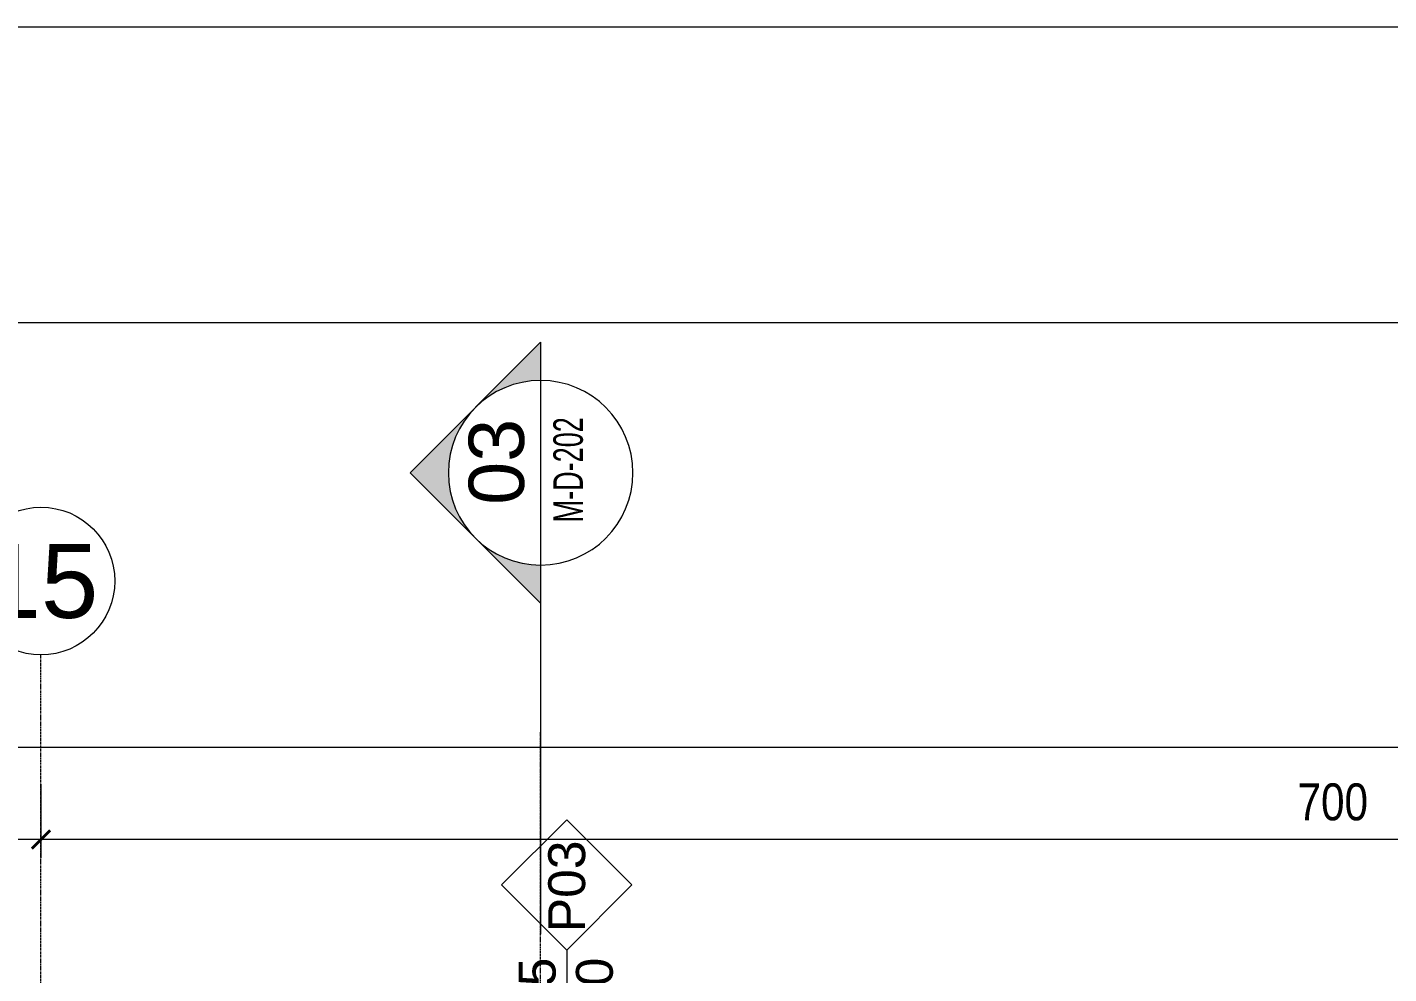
# Model space of a CAD drawing. Extents: x -1439 to 23780, y -1362 to 4476.
# Drawn here: x 1918.8 to 2287.7, y 3948.6 to 4205 of the extents above; entities that cross this region are included whole.
import ezdxf
from ezdxf.enums import TextEntityAlignment as Align

# ---------------------------------------------------------------- set-up
doc = ezdxf.new("R2010")
doc.units = 0
doc.header["$MEASUREMENT"] = 0
doc.linetypes.add('Audi$0$DASHDOT2', pattern=[0.5, 0.25, -0.125, 0, -0.125])
doc.layers.get('0').update_dxf_attribs({"color": 9, "lineweight": 9})
doc.layers.get('Defpoints').update_dxf_attribs({"color": 9, "lineweight": 9})
for name, color, linetype, lineweight in [('Audi$0$10', 8, 'Continuous', 9), ('Audi$0$21', 8, 'Continuous', 9), ('Audi$0$22', 8, 'Continuous', 9), ('Audi$0$24', 8, 'Audi$0$DASHDOT2', 9), ('Audi$0$25', 8, 'Continuous', 9)]:
    doc.layers.add(name, color=color, linetype=linetype, lineweight=lineweight)
doc.layers.add('Audi$0$40A', color=8, linetype='Continuous', lineweight=9, plot=False)
doc.styles.add('Audi$0$Arial', font='arial.ttf', dxfattribs={"height": 2.5})
doc.styles.add('Audi$0$MuuM_TEXT-STANDART', font='ARIALN.TTF')
doc.dimstyles.new('Audi$0$MuuM_DIM50', dxfattribs={"dimscale": 5, "dimtxt": 2, "dimasz": 1, "dimexe": 1, "dimexo": 1, "dimgap": 1, "dimtad": 1, "dimdec": 1, "dimrnd": 0.5, "dimdsep": 46, "dimtxsty": 'Audi$0$MuuM_TEXT-STANDART', "dimblk": 'Audi$0$_ArchTick', "dimcen": 0, "dimdle": 0.15, "dimclrd": 256, "dimclre": 256, "dimclrt": 256, "dimadec": 0, "dimazin": 0, "dimtfac": 5, "dimtdec": 1, "dimtix": 1, "dimtmove": 2, "dimatfit": 3, "dimldrblk": 'Audi$0$_Dot', "dimfxl": 3, "dimfxlon": 1, "dimtolj": 1, "dimlwd": -1, "dimlwe": -1, "dimarcsym": 0})

# ---------------------------------------------------------------- blocks, each defined once
blk = doc.blocks.new('Audi$0$0_windowno')
for points in [[(0, 3.536), (-3.536, 0), (0, -3.536), (3.536, 0), (0, 3.536)], [(3.536, 0), (11.536, 0)]]:
    blk.add_lwpolyline(points)
at = {"style": 'Audi$0$Arial'}
blk.add_attdef('GENISLIK', text='', height=2, dxfattribs=at).set_placement((4.036, 0), align=Align.BOTTOM_LEFT)
blk.add_attdef('PENCERENO', text='', height=2, dxfattribs=at).set_placement((0, 0), align=Align.MIDDLE_CENTER)
blk.add_attdef('YUKSEKLIK', text='', height=2, dxfattribs=at).set_placement((4.036, -0.5), align=Align.TOP_LEFT)
blk = doc.blocks.new('Audi$0$0_aks')
at = {"linetype": 'Continuous'}
blk.add_circle((0, 0), 2, dxfattribs=at)
at = {"style": 'Audi$0$Arial'}
blk.add_attdef('AKS', text='', height=2, dxfattribs=at).set_placement((0, 0), align=Align.MIDDLE_CENTER)
blk = doc.blocks.new('Audi$0$_ArchTick')
at = {"color": 0, "linetype": 'ByBlock', "const_width": 0.15}
blk.add_lwpolyline([(-0.5, -0.5), (0.5, 0.5)], dxfattribs=at)
blk = doc.blocks.new('*D507')
at = {"layer": 'Audi$0$25', "transparency": 16777216}
for p, q in [((-3500, 1240), (-3500, 1220)), ((0, 1240), (0, 1220)), ((-3500.75, 1225), (0.75, 1225))]:
    blk.add_line(p, q, dxfattribs=at)
at = {"layer": 'Defpoints', "color": 0, "transparency": 16777216}
for p in [(-3500, 1250), (0, 1250), (0, 1225)]:
    blk.add_point(p, dxfattribs=at)
at = {"layer": 'Audi$0$25', "transparency": 16777216, "xscale": 5, "yscale": 5, "zscale": 5, "rotation": 180}
blk.add_blockref('Audi$0$_ArchTick', (-3500, 1225), dxfattribs=at)
at = {"layer": 'Audi$0$25', "transparency": 16777216, "xscale": 5, "yscale": 5, "zscale": 5}
blk.add_blockref('Audi$0$_ArchTick', (0, 1225), dxfattribs=at)
at = {"layer": 'Audi$0$25', "transparency": 16777216, "insert": (-1750, 1235.11), "char_height": 10, "attachment_point": 5, "style": 'Audi$0$MuuM_TEXT-STANDART'}
blk.add_mtext('\\A1;3500', dxfattribs=at)
blk = doc.blocks.new('Audi$0$_Dot')
at = {"color": 0, "linetype": 'ByBlock', "lineweight": -2}
blk.add_line((-0.5, 0), (-1, 0), dxfattribs=at)
at = {"color": 0, "linetype": 'ByBlock', "const_width": 0.5}
blk.add_lwpolyline([(-0.25, 0, 1), (0.25, 0, 1)], format="xyb", close=True, dxfattribs=at)
blk = doc.blocks.new('*D500')
at = {"layer": 'Audi$0$25', "transparency": 16777216}
for p, q in [((-2800, 1215), (-2800, 1195)), ((-2100, 1215), (-2100, 1195)), ((-2099.25, 1200), (-2800.75, 1200))]:
    blk.add_line(p, q, dxfattribs=at)
at = {"layer": 'Defpoints', "color": 0, "transparency": 16777216}
for p in [(-2800, 1250), (-2100, 1250), (-2800, 1200)]:
    blk.add_point(p, dxfattribs=at)
at = {"layer": 'Audi$0$25', "transparency": 16777216, "xscale": 5, "yscale": 5, "zscale": 5, "rotation": 180}
blk.add_blockref('Audi$0$_ArchTick', (-2800, 1200), dxfattribs=at)
at = {"layer": 'Audi$0$25', "transparency": 16777216, "xscale": 5, "yscale": 5, "zscale": 5}
blk.add_blockref('Audi$0$_ArchTick', (-2100, 1200), dxfattribs=at)
at = {"layer": 'Audi$0$25', "transparency": 16777216, "insert": (-2450, 1210.11), "char_height": 10, "attachment_point": 5, "style": 'Audi$0$MuuM_TEXT-STANDART'}
blk.add_mtext('\\A1;700', dxfattribs=at)
blk = doc.blocks.new('*D501')
at = {"layer": 'Audi$0$25', "transparency": 16777216}
for p, q in [((-3500, 1215), (-3500, 1195)), ((-2800, 1215), (-2800, 1195)), ((-2799.25, 1200), (-3500.75, 1200))]:
    blk.add_line(p, q, dxfattribs=at)
at = {"layer": 'Defpoints', "color": 0, "transparency": 16777216}
for p in [(-3500, 1250), (-2800, 1250), (-3500, 1200)]:
    blk.add_point(p, dxfattribs=at)
at = {"layer": 'Audi$0$25', "transparency": 16777216, "xscale": 5, "yscale": 5, "zscale": 5, "rotation": 180}
blk.add_blockref('Audi$0$_ArchTick', (-3500, 1200), dxfattribs=at)
at = {"layer": 'Audi$0$25', "transparency": 16777216, "xscale": 5, "yscale": 5, "zscale": 5}
blk.add_blockref('Audi$0$_ArchTick', (-2800, 1200), dxfattribs=at)
at = {"layer": 'Audi$0$25', "transparency": 16777216, "insert": (-3150, 1210.11), "char_height": 10, "attachment_point": 5, "style": 'Audi$0$MuuM_TEXT-STANDART'}
blk.add_mtext('\\A1;700', dxfattribs=at)
blk = doc.blocks.new('Audi$0$0_buildingsection')
h = blk.add_hatch(color=256)
h.paths.add_polyline_path([(7.071, 0), (0, 7.071), (-7.071, 0)])
h.paths.add_polyline_path([(5, 0, 1), (-5, 0)], flags=16)
for points in [[(7.071, 0), (0, 7.071), (-7.071, 0), (25, 0)], [(7.071, 0), (0, 7.071), (-7.071, 0), (7.071, 0)]]:
    blk.add_lwpolyline(points)
blk.add_circle((0, 0), 5)
at = {"style": 'Audi$0$Arial'}
blk.add_attdef('KESITADI', text='', height=3, dxfattribs=at).set_placement((0, 0), align=Align.BOTTOM_CENTER)
blk.add_attdef('PAFTAADI', text='', height=2, dxfattribs=at).set_placement((0, -0.5), align=Align.TOP_CENTER)
blk = doc.blocks.new('Audi$0$P-AKS_AUDI')
at = {"layer": 'Audi$0$21', "linetype": 'Audi$0$DASHDOT2'}
blk.add_lwpolyline([(-2664.62, -2580.53), (-2664.62, 1229.1)], dxfattribs=at)
at = {"layer": 'Audi$0$24'}
blk.add_lwpolyline([(-2800, -2590), (-2800, 1250)], dxfattribs=at)
at = {"layer": 'Audi$0$21'}
ref = blk.add_blockref('Audi$0$0_buildingsection', (-2664.62, 1299.31), dxfattribs=dict(at, xscale=-5, yscale=5, zscale=5, rotation=90))
ref.add_attrib('KESITADI', '03', dxfattribs={"layer": '0', "height": 15, "rotation": 90, "style": 'Audi$0$Arial'}).set_placement((-2664.62, 1302.29), align=Align.BOTTOM_CENTER)
ref.add_attrib('PAFTAADI', 'M-D-202', dxfattribs={"layer": '0', "height": 8, "rotation": 90, "style": 'Audi$0$MuuM_TEXT-STANDART', "width": 0.8}).set_placement((-2650.78, 1300.12), align=Align.BOTTOM_CENTER)
at = {"layer": 'Audi$0$24', "xscale": 10, "yscale": 10, "zscale": 10}
blk.add_blockref('Audi$0$0_aks', (-2800, 1270), dxfattribs=at).add_auto_attribs({'AKS': '15'})
at = {"layer": 'Audi$0$25'}
for base, p1, p2, picture, middle in [((0, 1225), (-3500, 1250), (0, 1250), '*D507', (-1750, 1235.11)), ((-3500, 1200), (-2800, 1250), (-3500, 1250), '*D501', (-3150, 1210.11)), ((-2800, 1200), (-2100, 1250), (-2800, 1250), '*D500', (-2450, 1210.11))]:
    dim = blk.add_linear_dim(base=base, p1=p1, p2=p2, dimstyle='Audi$0$MuuM_DIM50', dxfattribs=at)
    dim.commit()
    dim.dimension.update_dxf_attribs({"geometry": picture, "text_midpoint": middle})
blk = doc.blocks.new('Audi$0$p-zemin kat')
at = {"layer": 'Audi$0$24'}
blk.add_blockref('Audi$0$P-AKS_AUDI', (4722.5, 2785), dxfattribs=at)

msp = doc.modelspace()

# ---------------------------------------------------------------- linework, layer by layer
at = {"layer": 'Audi$0$40A'}
for points in [[(5945, 4205), (0, 4205), (0, 0), (5945, 0)], [(5405.06, 80), (80, 80), (80, 4125), (5405.06, 4125)]]:
    msp.add_lwpolyline(points, close=True, dxfattribs=at)

# ---------------------------------------------------------------- block references
at = {"layer": 'Audi$0$10'}
msp.add_blockref('Audi$0$p-zemin kat', (0, 0), dxfattribs=at)
at = {"layer": 'Audi$0$22'}
ref = msp.add_blockref('Audi$0$0_windowno', (2064.94, 3972.67), dxfattribs=dict(at, xscale=-5, yscale=5, zscale=5, rotation=90))
ref.add_attrib('PENCERENO', 'P03', dxfattribs={"layer": '0', "height": 10, "rotation": 90, "style": 'Audi$0$Arial'}).set_placement((2064.94, 3972.28), align=Align.MIDDLE_CENTER)
ref.add_attrib('GENISLIK', '125', dxfattribs={"layer": '0', "height": 10, "rotation": 90, "style": 'Audi$0$Arial'}).set_placement((2064.94, 3929.67), align=Align.BOTTOM_LEFT)
ref.add_attrib('YUKSEKLIK', '210', dxfattribs={"layer": '0', "height": 10, "rotation": 90, "style": 'Audi$0$Arial'}).set_placement((2067.44, 3929.67), align=Align.TOP_LEFT)

doc.saveas('drawing.dxf')
